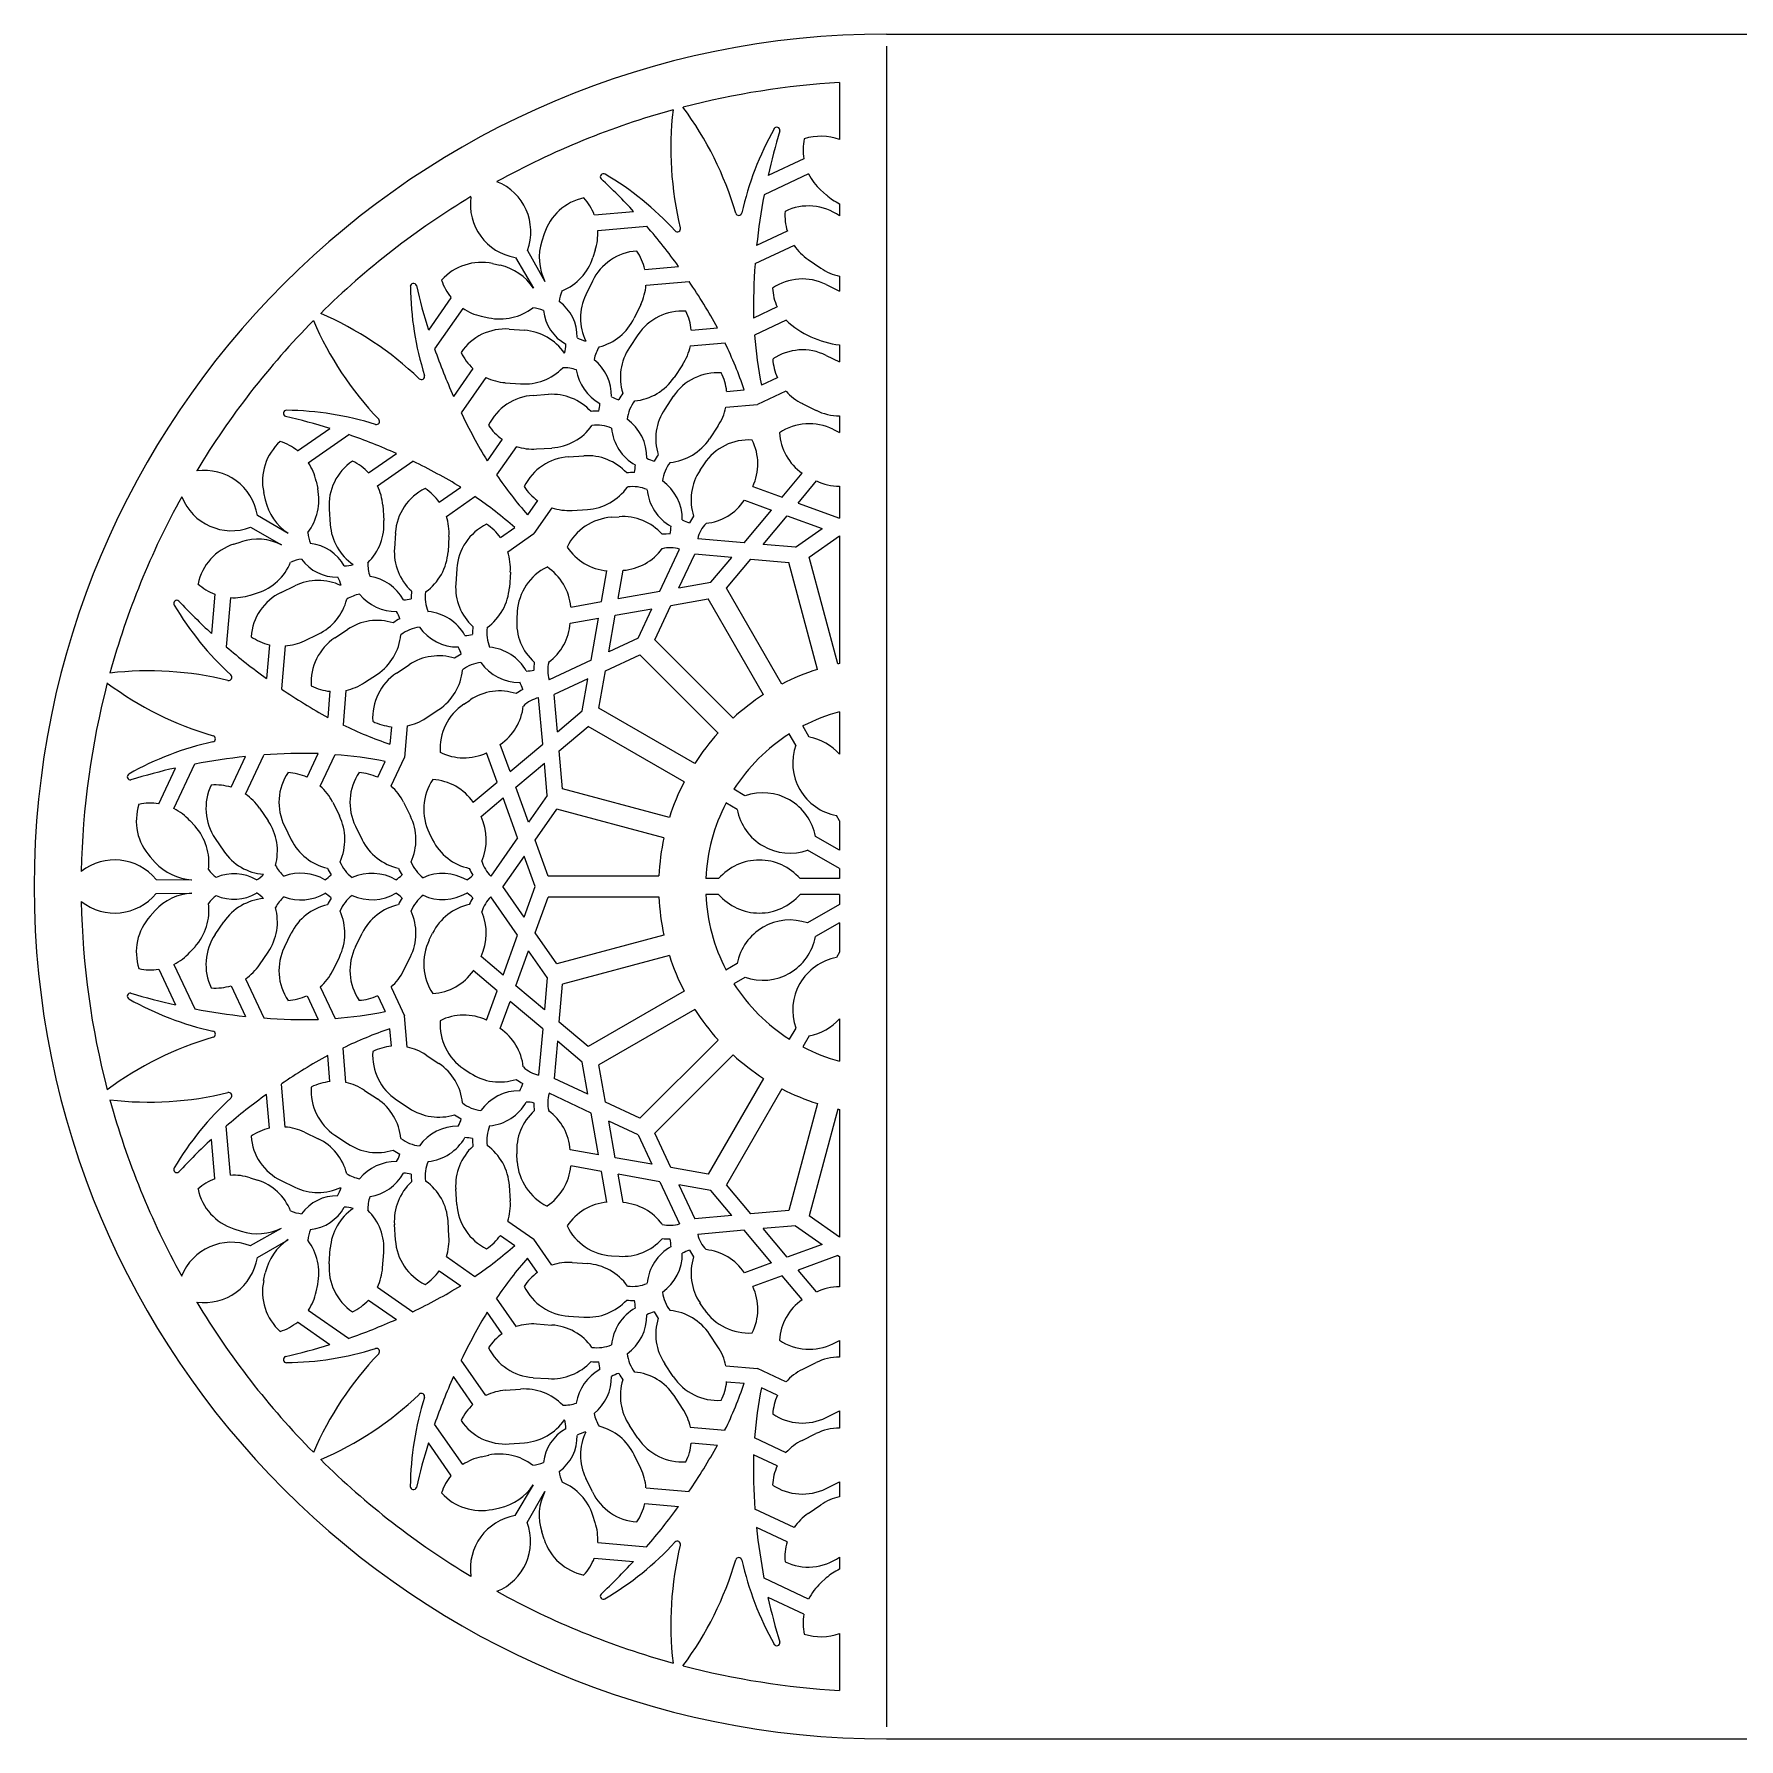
# Model space of a CAD drawing. Extents: x 41 to 331, y 42 to 187.
# Drawn here: x 40.6 to 185.6, y 42.2 to 187.2 of the extents above; entities that cross this region are included whole.
import ezdxf

# ---------------------------------------------------------------- set-up
doc = ezdxf.new("R2010")
doc.units = 0
doc.layers.get('0').update_dxf_attribs({"linetype": 'CONTINUOUS'})

msp = doc.modelspace()

# ---------------------------------------------------------------- linework, layer by layer
for p, q in [((113.1, 187.2), (258.1, 187.2)), ((113.1, 186.16), (113.1, 43.23)), ((109.1, 183.08), (109.1, 178.22)), ((106.06, 176.59), (103.02, 175.17)), ((106.47, 175.31), (102.68, 173.53)), ((107.49, 173.94), (107.98, 173.51)), ((109.1, 172.76), (109.1, 171.74)), ((88.25, 171.82), (91.59, 172.11)), ((83.97, 170.21), (83.77, 169.59)), ((88.53, 170.5), (92.7, 170.85)), ((104.66, 170.43), (102.05, 169.21)), ((81.53, 168.2), (83.06, 165.6)), ((82.55, 168.79), (84.04, 166.16)), ((88.33, 168.81), (88.13, 168.19)), ((105.24, 169.23), (101.91, 167.66)), ((79.58, 167.68), (80.22, 167.54)), ((92.54, 167.19), (95.41, 167.43)), ((106.44, 168.02), (107.52, 167.29)), ((88.08, 166.19), (87.52, 165.02)), ((92.64, 165.85), (96.3, 166.16)), ((107.95, 165.91), (109.1, 165.34)), ((109.1, 166.6), (109.1, 165.34)), ((76.05, 164.78), (74.14, 162.03)), ((77.05, 163.87), (74.66, 160.44)), ((92.2, 164.21), (91.63, 163.03)), ((103.81, 163.99), (101.79, 163.04)), ((78.62, 163.21), (79.26, 163.07)), ((104.55, 162.86), (101.88, 161.6)), ((81.01, 162.11), (82.31, 162.01)), ((91.95, 161.62), (91.23, 160.54)), ((96.5, 162.03), (98.72, 162.22)), ((96.41, 160.68), (99.36, 160.93)), ((107.96, 159.87), (109.1, 159.31)), ((109.1, 160.76), (109.1, 159.31)), ((77.92, 158.75), (76.27, 156.38)), ((95.75, 159.08), (95.03, 158)), ((79.03, 157.99), (76.93, 154.98)), ((80.67, 157.55), (81.97, 157.45)), ((99.5, 156.81), (100.99, 156.94)), ((104.54, 156.83), (102.11, 155.69)), ((103.81, 157.97), (102.46, 157.33)), ((83.03, 156.47), (84.33, 156.56)), ((94.96, 156.39), (94.23, 155.3)), ((99.43, 155.46), (102.11, 155.69)), ((105.93, 155.77), (107.1, 155.19)), ((98.76, 153.85), (98.04, 152.76)), ((109.1, 154.72), (109.1, 153.32)), ((63.01, 151.74), (65.76, 153.66)), ((63.92, 150.74), (67.36, 153.13)), ((80.41, 152.74), (79.13, 150.91)), ((108.54, 153.59), (109.1, 153.32)), ((69.05, 149.88), (71.41, 151.52)), ((69.8, 148.77), (72.82, 150.87)), ((81.62, 152.13), (79.93, 149.71)), ((83.33, 151.91), (84.63, 151.99)), ((86.06, 151.25), (87.36, 151.33)), ((97.59, 150.66), (97.23, 150.12)), ((104.23, 147.8), (105.93, 149.84)), ((60.12, 148.21), (60.26, 147.58)), ((64.59, 149.17), (64.73, 148.54)), ((75.05, 147.39), (76.89, 148.66)), ((101.73, 148.71), (104.23, 147.8)), ((105.57, 147.31), (107.14, 149.19)), ((109.1, 148.74), (109.1, 146.03)), ((65.69, 146.79), (65.78, 145.49)), ((70.25, 147.13), (70.34, 145.83)), ((75.66, 146.18), (78.09, 147.86)), ((83.42, 147.53), (82.56, 146.3)), ((84.62, 146.91), (83.09, 144.71)), ((86.36, 146.69), (87.66, 146.77)), ((100.98, 143.94), (103.31, 146.71)), ((101.01, 147.55), (103.31, 146.71)), ((105.57, 147.31), (109.1, 146.03)), ((59, 145.25), (61.63, 143.76)), ((59.59, 146.27), (62.2, 144.74)), ((80.27, 144.38), (81.49, 145.23)), ((89.71, 146.11), (90.36, 146.15)), ((102.61, 143.8), (104.65, 146.22)), ((104.65, 146.22), (107.62, 145.14)), ((105.36, 143.55), (107.62, 145.14)), ((57.58, 143.82), (58.21, 144.02)), ((71.32, 144.76), (71.24, 143.46)), ((75.88, 144.46), (75.8, 143.16)), ((80.88, 143.17), (83.09, 144.71)), ((100.98, 143.94), (97.04, 144.28)), ((105.36, 143.55), (102.61, 143.8)), ((106.51, 142.72), (109.1, 144.53)), ((109.1, 144.53), (109.1, 133.66)), ((93.83, 139.81), (95.5, 143.4)), ((95.44, 140.09), (96.78, 142.96)), ((99.93, 142.68), (96.78, 142.96)), ((98.16, 140.57), (99.93, 142.68)), ((99.48, 140.06), (101.56, 142.54)), ((101.56, 142.54), (104.79, 142.26)), ((107.22, 133.16), (104.79, 142.26)), ((108.95, 133.63), (106.51, 142.72)), ((76.54, 141.73), (76.46, 140.43)), ((81.11, 141.44), (81.02, 140.14)), ((88.86, 138.93), (89.32, 141.55)), ((90.27, 139.18), (90.69, 141.59)), ((55.97, 139.55), (55.69, 136.21)), ((57.29, 139.26), (56.94, 135.09)), ((58.99, 139.47), (59.61, 139.67)), ((61.6, 139.71), (62.78, 140.28)), ((90.27, 139.18), (93.83, 139.81)), ((95.44, 140.09), (98.16, 140.57)), ((104.19, 131.91), (99.48, 140.06)), ((81.69, 138.09), (81.65, 137.44)), ((86.24, 138.47), (88.86, 138.93)), ((89.47, 134.66), (90.02, 137.77)), ((90.02, 137.77), (93.14, 138.32)), ((91.97, 135.82), (93.14, 138.32)), ((93.38, 135.68), (94.75, 138.61)), ((94.75, 138.61), (97.94, 139.17)), ((102.64, 131.01), (97.94, 139.17)), ((66.17, 135.84), (67.26, 136.57)), ((86.2, 137.1), (88.61, 137.53)), ((87.99, 133.96), (88.61, 137.53)), ((60.61, 135.26), (60.36, 132.39)), ((61.94, 135.16), (61.63, 131.5)), ((63.59, 135.6), (64.76, 136.16)), ((91.97, 135.82), (89.47, 134.66)), ((100.04, 129.02), (93.38, 135.68)), ((71.41, 132.84), (72.49, 133.56)), ((87.99, 133.96), (84.4, 132.29)), ((89.19, 133.04), (92.12, 134.41)), ((98.78, 127.75), (92.12, 134.41)), ((68.71, 132.04), (69.8, 132.77)), ((87.7, 132.35), (84.83, 131.02)), ((87.22, 129.64), (87.7, 132.35)), ((88.62, 129.86), (89.19, 133.04)), ((65.76, 131.3), (65.58, 129.07)), ((67.12, 131.38), (66.87, 128.44)), ((77.14, 130.2), (77.68, 130.56)), ((83.86, 126.81), (83.51, 130.76)), ((85.11, 127.86), (84.83, 131.02)), ((73.95, 129.03), (75.03, 129.76)), ((85.11, 127.86), (87.22, 129.64)), ((96.78, 125.15), (88.62, 129.86)), ((109.1, 129.56), (109.1, 125.95)), ((70.98, 128.29), (70.85, 126.8)), ((72.33, 128.36), (72.1, 125.68)), ((85.25, 126.23), (87.73, 128.31)), ((95.89, 123.6), (87.73, 128.31)), ((105.37, 126.73), (104.83, 127.68)), ((106.53, 127.4), (105.99, 128.35)), ((81.08, 124.49), (80.25, 126.78)), ((81.08, 124.49), (83.86, 126.81)), ((85.53, 123.01), (85.25, 126.23)), ((51.2, 121.74), (52.62, 124.77)), ((52.49, 121.33), (54.27, 125.12)), ((57.36, 123.14), (58.58, 125.75)), ((58.57, 122.56), (60.13, 125.88)), ((63.81, 123.99), (64.75, 126.01)), ((64.94, 123.24), (66.19, 125.92)), ((69.83, 123.99), (70.46, 125.34)), ((70.96, 123.25), (72.1, 125.68)), ((79.99, 123.57), (79.08, 126.07)), ((81.57, 123.14), (84, 125.18)), ((84.24, 122.43), (84, 125.18)), ((77.95, 121.86), (79.99, 123.57)), ((65.99, 121.87), (66.56, 120.7)), ((72.02, 121.86), (72.6, 120.69)), ((78.61, 120.66), (80.48, 122.23)), ((81.72, 118.83), (80.48, 122.23)), ((82.66, 120.17), (81.57, 123.14)), ((84.24, 122.43), (82.66, 120.17)), ((94.63, 120.57), (85.53, 123.01)), ((100.39, 121.26), (99.44, 121.81)), ((101.06, 122.42), (100.11, 122.97)), ((59.77, 121.36), (60.51, 120.28)), ((83.22, 118.63), (85.07, 121.28)), ((94.17, 118.84), (85.07, 121.28)), ((109.1, 120.29), (108.84, 120.73)), ((53.85, 120.3), (54.29, 119.82)), ((61.89, 119.85), (62.46, 118.68)), ((67.92, 119.84), (68.5, 118.67)), ((74.2, 119.25), (74.49, 118.67)), ((109.1, 117.78), (107.06, 118.96)), ((109.1, 120.29), (109.1, 117.78)), ((56, 118.78), (56.73, 117.71)), ((81.72, 118.83), (79.44, 115.58)), ((84.32, 115.59), (83.22, 118.63)), ((109.1, 116.23), (106.39, 117.79)), ((50.46, 117.23), (50.9, 116.75)), ((82.28, 117.29), (80.46, 114.7)), ((83.22, 114.7), (82.28, 117.29)), ((109.1, 116.23), (109.1, 115.37)), ((50.98, 115.29), (54, 115.26)), ((82.28, 112.1), (80.46, 114.7)), ((82.28, 112.1), (83.22, 114.7)), ((93.74, 115.59), (84.32, 115.59)), ((98.81, 115.37), (97.72, 115.37)), ((109.1, 115.37), (105.74, 115.37)), ((50.98, 114.11), (54, 114.14)), ((81.72, 110.57), (79.44, 113.81)), ((83.22, 110.76), (84.32, 113.8)), ((93.74, 113.8), (84.32, 113.8)), ((98.81, 114.03), (97.72, 114.03)), ((109.1, 114.03), (105.74, 114.03)), ((109.1, 113.16), (106.39, 111.6)), ((109.1, 114.03), (109.1, 113.16)), ((50.46, 112.17), (50.9, 112.65)), ((56, 110.62), (56.73, 111.69)), ((61.89, 109.55), (62.46, 110.72)), ((67.92, 109.56), (68.5, 110.73)), ((74.2, 110.15), (74.49, 110.73)), ((80.48, 107.17), (81.72, 110.57)), ((85.07, 108.11), (83.22, 110.76)), ((94.17, 110.55), (85.07, 108.11)), ((109.1, 111.61), (107.06, 110.44)), ((109.1, 111.61), (109.1, 109.11)), ((53.85, 109.1), (54.29, 109.58)), ((59.77, 108.04), (60.51, 109.12)), ((81.57, 106.25), (82.66, 109.23)), ((84.24, 106.97), (82.66, 109.23)), ((94.63, 108.83), (85.53, 106.39)), ((109.1, 109.11), (108.84, 108.66)), ((51.2, 107.66), (52.62, 104.63)), ((52.49, 108.07), (54.27, 104.28)), ((65.99, 107.53), (66.56, 108.7)), ((72.02, 107.54), (72.6, 108.71)), ((79.99, 105.83), (77.95, 107.54)), ((80.48, 107.17), (78.61, 108.74)), ((100.39, 108.14), (99.44, 107.59)), ((57.36, 106.26), (58.58, 103.65)), ((58.57, 106.84), (60.13, 103.52)), ((64.94, 106.16), (66.19, 103.48)), ((70.96, 106.15), (72.1, 103.71)), ((84, 104.22), (81.57, 106.25)), ((84.24, 106.97), (84, 104.22)), ((85.25, 103.17), (85.53, 106.39)), ((101.06, 106.97), (100.11, 106.43)), ((63.81, 105.41), (64.75, 103.39)), ((69.83, 105.41), (70.46, 104.06)), ((79.08, 103.33), (79.99, 105.83)), ((80.25, 102.61), (81.08, 104.91)), ((83.86, 102.59), (81.08, 104.91)), ((95.89, 105.79), (87.73, 101.09)), ((72.33, 101.04), (72.1, 103.71)), ((87.73, 101.09), (85.25, 103.17)), ((96.78, 104.25), (88.62, 99.54)), ((109.1, 103.44), (109.1, 99.83)), ((70.98, 101.11), (70.85, 102.6)), ((83.86, 102.59), (83.51, 98.64)), ((85.11, 101.54), (84.83, 98.38)), ((87.22, 99.76), (85.11, 101.54)), ((98.78, 101.64), (92.12, 94.99)), ((105.37, 102.66), (104.83, 101.72)), ((106.53, 101.99), (105.99, 101.05)), ((65.76, 98.1), (65.58, 100.32)), ((67.12, 98.02), (66.87, 100.96)), ((73.95, 100.36), (75.03, 99.64)), ((100.04, 100.38), (93.38, 93.72)), ((77.14, 99.19), (77.68, 98.83)), ((87.7, 97.04), (87.22, 99.76)), ((89.19, 96.35), (88.62, 99.54)), ((61.94, 94.24), (61.63, 97.9)), ((68.71, 97.35), (69.8, 96.63)), ((87.7, 97.04), (84.83, 98.38)), ((102.64, 98.38), (97.94, 90.23)), ((104.19, 97.49), (99.48, 89.33)), ((60.61, 94.14), (60.36, 97.01)), ((71.41, 96.56), (72.49, 95.84)), ((87.99, 95.43), (84.4, 97.11)), ((92.12, 94.99), (89.19, 96.35)), ((107.22, 96.23), (104.79, 87.14)), ((108.95, 95.77), (106.51, 86.68)), ((109.1, 95.74), (109.1, 84.87)), ((57.29, 90.14), (56.94, 94.31)), ((88.61, 91.87), (87.99, 95.43)), ((90.02, 91.62), (89.47, 94.74)), ((91.97, 93.57), (89.47, 94.74)), ((55.97, 89.85), (55.69, 93.19)), ((63.59, 93.8), (64.76, 93.24)), ((66.17, 93.55), (67.26, 92.83)), ((91.97, 93.57), (93.14, 91.07)), ((94.75, 90.79), (93.38, 93.72)), ((81.69, 91.31), (81.65, 91.96)), ((88.61, 91.87), (86.2, 92.29)), ((93.14, 91.07), (90.02, 91.62)), ((58.98, 89.93), (59.6, 89.73)), ((88.86, 90.46), (86.24, 90.93)), ((89.32, 87.85), (88.86, 90.46)), ((90.69, 87.81), (90.27, 90.22)), ((93.83, 89.59), (90.27, 90.22)), ((97.94, 90.23), (94.75, 90.79)), ((61.6, 89.69), (62.78, 89.12)), ((76.54, 87.66), (76.46, 88.97)), ((81.11, 87.96), (81.02, 89.26)), ((93.83, 89.59), (95.5, 86)), ((98.16, 88.83), (95.44, 89.31)), ((95.44, 89.31), (96.78, 86.44)), ((99.93, 86.71), (98.16, 88.83)), ((101.56, 86.86), (99.48, 89.33)), ((104.79, 87.14), (101.56, 86.86)), ((57.58, 85.58), (58.2, 85.38)), ((59, 84.15), (61.63, 85.64)), ((71.32, 84.64), (71.24, 85.94)), ((75.88, 84.93), (75.8, 86.23)), ((80.88, 86.23), (83.09, 84.69)), ((99.93, 86.71), (96.78, 86.44)), ((105.36, 85.84), (102.61, 85.6)), ((104.65, 83.18), (102.61, 85.6)), ((105.36, 85.84), (107.62, 84.26)), ((109.1, 84.87), (106.51, 86.68)), ((59.59, 83.13), (62.2, 84.66)), ((80.27, 85.02), (81.49, 84.17)), ((84.62, 82.48), (83.09, 84.69)), ((100.98, 85.46), (97.04, 85.11)), ((103.31, 82.69), (100.98, 85.46)), ((107.62, 84.26), (104.65, 83.18)), ((65.69, 82.61), (65.78, 83.91)), ((70.24, 82.27), (70.34, 83.57)), ((75.66, 83.22), (78.09, 81.53)), ((83.42, 81.87), (82.56, 83.1)), ((86.36, 82.71), (87.66, 82.63)), ((89.71, 83.29), (90.36, 83.25)), ((103.31, 82.69), (101.01, 81.85)), ((108.96, 83.32), (105.57, 82.08)), ((108.96, 83.32), (109.1, 83.23)), ((109.1, 83.23), (109.1, 80.66)), ((60.12, 81.19), (60.25, 81.82)), ((75.05, 82.01), (76.89, 80.73)), ((104.23, 81.59), (101.73, 80.68)), ((105.93, 79.56), (104.23, 81.59)), ((107.14, 80.21), (105.57, 82.08)), ((64.59, 80.23), (64.72, 80.86)), ((69.8, 80.63), (72.82, 78.53)), ((63.92, 78.66), (67.35, 76.27)), ((69.04, 79.52), (71.41, 77.88)), ((80.41, 76.66), (79.13, 78.49)), ((81.62, 77.26), (79.93, 79.69)), ((97.59, 78.74), (97.23, 79.28)), ((63.01, 77.66), (65.76, 75.74)), ((83.33, 77.49), (84.63, 77.4)), ((86.06, 78.15), (87.36, 78.06)), ((98.76, 75.55), (98.04, 76.63)), ((108.54, 75.8), (109.1, 76.08)), ((109.1, 76.08), (109.1, 74.67)), ((79.02, 71.41), (76.92, 74.42)), ((94.96, 73.01), (94.23, 74.1)), ((105.93, 73.63), (107.1, 74.2)), ((77.92, 70.65), (76.27, 73.02)), ((83.03, 72.92), (84.33, 72.84)), ((99.43, 73.93), (102.11, 73.71)), ((99.5, 72.58), (100.99, 72.46)), ((104.54, 72.56), (102.11, 73.71)), ((80.67, 71.85), (81.97, 71.95)), ((95.75, 70.31), (95.03, 71.4)), ((103.81, 71.43), (102.46, 72.06)), ((107.96, 69.53), (109.1, 70.09)), ((109.1, 70.09), (109.1, 68.64)), ((77.05, 65.53), (74.66, 68.96)), ((91.95, 67.78), (91.23, 68.86)), ((96.41, 68.72), (99.36, 68.47)), ((105.92, 67.59), (107.09, 68.17)), ((76.05, 64.62), (74.13, 67.37)), ((81.01, 67.29), (82.31, 67.39)), ((96.5, 67.37), (98.72, 67.18)), ((104.55, 66.54), (101.88, 67.8)), ((78.62, 66.19), (79.26, 66.33)), ((92.2, 65.19), (91.63, 66.37)), ((103.81, 65.41), (101.79, 66.36)), ((81.52, 61.2), (83.06, 63.8)), ((88.08, 63.21), (87.51, 64.38)), ((107.95, 63.49), (109.1, 64.06)), ((109.1, 64.06), (109.1, 62.79)), ((82.54, 60.61), (84.03, 63.24)), ((92.64, 63.55), (96.3, 63.24)), ((79.58, 61.72), (80.22, 61.86)), ((88.32, 60.59), (88.12, 61.21)), ((92.53, 62.21), (95.41, 61.97)), ((105.23, 60.17), (101.91, 61.73)), ((106.44, 61.38), (107.51, 62.11)), ((83.97, 59.19), (83.77, 59.81)), ((104.65, 58.96), (102.04, 60.19)), ((88.53, 58.9), (92.7, 58.54)), ((88.24, 57.58), (91.58, 57.29)), ((109.1, 57.66), (109.1, 56.63)), ((106.46, 54.09), (102.68, 55.87)), ((107.49, 55.45), (107.97, 55.89)), ((106.05, 52.8), (103.02, 54.23)), ((109.1, 51.17), (109.1, 46.32)), ((113.1, 42.2), (258.1, 42.2))]:
    msp.add_line(p, q)
for centre, radius, start, end in [((113.1, 114.7), 72.5, 90, 270), ((113.1, 114.7), 68.5, 93.3476, 104.6346), ((113.1, 114.7), 68.5, 105.363, 118.9307), ((123.27, 177.46), 28.52, 173.3676, 193.6807), ((72.9, 163.96), 28.52, 16.3193, 36.6343), ((126.34, 166.3), 26.17, 150.6264, 167.4438), ((152.93, 163.95), 51.15, 162.9381, 167.3327), ((103.76, 179.01), 0.268, 349.9796, 150.6264), ((107.51, 173.97), 4.54, 69.6323, 108.0612), ((110.54, 177.31), 4.54, 167.6401, 189.1011), ((78.27, 170.4), 4.57, 339.4111, 68.2803), ((89.02, 175.06), 0.268, 59.3736, 220.0204), ((53.98, 137.44), 51.15, 42.6673, 47.0619), ((75.83, 152.77), 26.17, 42.5562, 59.3736), ((110.54, 177.31), 4.54, 206.2219, 227.8507), ((113.1, 114.7), 68.5, 121.0664, 134.6346), ((82.27, 172.71), 4.57, 171.7186, 260.5889), ((88.3, 168.82), 4.54, 101.9388, 162.1493), ((84, 170.2), 4.54, 20.8989, 42.3599), ((152.93, 163.95), 51.15, 169.2104, 174.1002), ((106.46, 168.04), 4.54, 54.4924, 115.9477), ((111.03, 176.88), 4.54, 227.8507, 244.8431), ((100.53, 172.05), 0.268, 196.3193, 347.4438), ((109, 171.77), 4.54, 175.5266, 197.15), ((84, 170.2), 4.54, 342.1493, 3.7781), ((53.98, 137.44), 51.15, 35.8998, 40.7896), ((95.31, 170.65), 0.268, 222.5562, 13.6807), ((88.1, 168.2), 4.54, 162.1493, 206.6416), ((92.17, 164.22), 4.54, 94.0523, 154.2628), ((88.11, 166.18), 4.54, 12.85, 34.4734), ((109, 171.77), 4.54, 214.1244, 235.7372), ((78.63, 163.24), 4.54, 77.8507, 138.0612), ((79.27, 163.1), 4.54, 33.3584, 77.8507), ((83.8, 169.58), 4.54, 292.1413, 342.1493), ((152.93, 163.95), 51.15, 175.8377, 181.0228), ((110.08, 171.04), 4.54, 235.7372, 257.5431), ((72.86, 165.73), 0.268, 19.9796, 180.6264), ((98.77, 166.01), 26.17, 180.6264, 197.4438), ((122.96, 177.27), 51.15, 192.9381, 197.3327), ((79.58, 167.65), 4.54, 197.6401, 219.1011), ((88.51, 164.06), 3.28, 156.3344, 173.1859), ((88.11, 166.18), 4.54, 334.2628, 355.8756), ((53.98, 137.44), 51.15, 28.9772, 34.1623), ((105.94, 161.83), 4.54, 63.7205, 123.9311), ((107.93, 165.88), 4.54, 183.5099, 204.6309), ((79.58, 167.65), 4.54, 236.2219, 257.8507), ((80.22, 167.51), 4.54, 257.8507, 307.8587), ((82.64, 160.67), 3.28, 66.8141, 83.6656), ((83.1, 161.46), 3.69, 358.8, 54.1177), ((91.61, 163.04), 4.54, 154.2628, 205.4155), ((113.1, 114.7), 68.5, 135.363, 148.9307), ((90.53, 174.14), 28.52, 203.3676, 223.6807), ((53.66, 137.26), 28.52, 46.3193, 66.6343), ((87.6, 164.06), 3.69, 185.8823, 241.2), ((87.54, 165), 4.54, 284.2548, 334.2628), ((95.73, 159.1), 4.54, 86.0689, 146.2795), ((91.97, 161.6), 4.54, 5.3691, 26.4901), ((110.06, 168.84), 8.13, 227.3589, 263.2127), ((80.67, 157.58), 4.54, 85.7372, 145.9477), ((81.97, 157.48), 4.54, 34.5845, 85.7372), ((88.35, 164.26), 3.28, 241.4914, 255.0404), ((134.99, 163.91), 33.19, 183.9887, 191.4285), ((122.96, 177.27), 51.15, 199.2104, 204.1002), ((81.01, 162.08), 4.54, 205.5266, 227.15), ((82.55, 160.91), 3.28, 344.9596, 358.5086), ((85.68, 156.39), 4.03, 359.582, 50.6409), ((91.45, 158.89), 3.28, 148.4479, 169.0912), ((95, 158.01), 4.54, 146.2795, 197.3082), ((91.97, 161.6), 4.54, 326.2795, 348.225), ((69.53, 146.37), 33.19, 18.5715, 26.0113), ((105.95, 155.8), 4.54, 63.7205, 123.9311), ((107.95, 159.84), 4.54, 183.5099, 204.3793), ((73.54, 158.08), 0.268, 226.3193, 17.4438), ((82.31, 161.98), 4.54, 265.7372, 315.7452), ((85.65, 155.54), 3.28, 70.9088, 91.5521), ((90.69, 159.29), 4.03, 189.3591, 240.418), ((98.74, 153.86), 4.54, 86.0689, 146.2795), ((94.98, 156.37), 4.54, 5.6207, 26.4901), ((81.01, 162.08), 4.54, 244.1244, 265.7372), ((94.29, 154.02), 4.48, 143.8309, 152.2172), ((91.25, 160.52), 4.54, 275.39, 326.2795), ((107.95, 159.84), 4.54, 221.5126, 243.7205), ((62.07, 154.94), 0.268, 89.3736, 250.0204), ((61.79, 129.03), 26.17, 72.5562, 89.3736), ((83.33, 151.94), 4.54, 93.7205, 153.9311), ((84.63, 152.02), 4.54, 42.6918, 93.7205), ((85.43, 155.87), 3.28, 346.8465, 358.5086), ((91.27, 159.24), 3.28, 241.4914, 253.1535), ((94.28, 154.01), 3.28, 142.5964, 172.5301), ((98.01, 152.78), 4.54, 146.2795, 197.3082), ((94.98, 156.37), 4.54, 326.2795, 348.4874), ((109.11, 159.27), 4.54, 243.7205, 269.7597), ((50.53, 104.83), 51.15, 72.6673, 77.0619), ((69.71, 154.26), 0.268, 252.5562, 43.6807), ((122.96, 177.27), 51.15, 205.8377, 211.0228), ((83.03, 156.44), 4.54, 213.5099, 234.6309), ((84.34, 156.53), 4.54, 273.7205, 324.61), ((88.45, 150.65), 4.48, 87.7828, 96.1691), ((88.46, 150.65), 3.28, 67.4699, 97.4036), ((88.69, 151.16), 4.03, 359.582, 54.4395), ((106.53, 149.52), 4.54, 63.7205, 123.9311), ((64.56, 149.17), 4.54, 131.9388, 192.1493), ((60.15, 148.22), 4.54, 50.8989, 72.3599), ((50.53, 104.83), 51.15, 65.8998, 70.7896), ((93.72, 154.06), 4.03, 185.5605, 240.418), ((94.26, 155.29), 4.54, 275.39, 326.2795), ((101.37, 148.14), 4.54, 86.0689, 146.2795), ((97.61, 150.64), 4.54, 334.859, 26.4901), ((108.53, 153.57), 4.54, 183.5099, 235.141), ((70.22, 147.12), 4.54, 124.0523, 184.2628), ((65.72, 146.79), 4.54, 42.85, 64.4734), ((50.53, 104.83), 51.15, 58.9772, 64.1623), ((83.03, 156.44), 4.54, 251.775, 273.7205), ((86.36, 146.72), 4.54, 93.7205, 153.9311), ((87.66, 146.8), 4.54, 42.6918, 93.7205), ((94.28, 154.01), 3.28, 241.4914, 253.1535), ((97.3, 148.78), 4.48, 143.8309, 152.2172), ((55.08, 145.52), 4.57, 9.4111, 98.2803), ((60.15, 148.22), 4.54, 12.1493, 33.7781), ((107.45, 168.27), 33.19, 213.9887, 221.4285), ((91.48, 145.42), 4.48, 87.7828, 96.1691), ((88.46, 150.65), 3.28, 346.8465, 358.5086), ((97.29, 148.77), 3.28, 142.5964, 172.5301), ((101.01, 147.59), 4.54, 146.2795, 197.9537), ((60.28, 147.58), 4.54, 322.1413, 12.1493), ((65.72, 146.79), 4.54, 4.2628, 25.8756), ((75.85, 144.47), 4.54, 116.0689, 176.2795), ((71.35, 144.76), 4.54, 35.3691, 56.4901), ((86.06, 151.22), 4.54, 213.5099, 234.3793), ((87.36, 151.3), 4.54, 273.7205, 324.61), ((91.49, 145.43), 3.28, 67.4699, 97.4036), ((96.75, 148.84), 4.03, 185.5605, 240.418), ((91.7, 145.92), 4.03, 359.582, 54.4395), ((109.11, 153.28), 4.54, 244.2057, 269.7597), ((113.1, 114.7), 68.5, 151.0664, 164.6346), ((57.4, 149.53), 4.57, 201.7186, 290.5889), ((64.7, 148.53), 4.54, 192.1493, 236.6416), ((59.53, 120.34), 33.19, 48.5715, 56.0113), ((86.06, 151.22), 4.54, 251.5126, 273.7205), ((97.25, 150.1), 4.54, 276.2715, 325.7943), ((70.31, 145.82), 4.54, 184.2628, 235.4155), ((65.81, 145.49), 4.54, 314.2548, 4.2628), ((71.35, 144.76), 4.54, 356.2795, 18.225), ((81.08, 141.44), 4.54, 116.0689, 176.2795), ((76.57, 141.73), 4.54, 35.6207, 56.4901), ((90, 141.57), 4.54, 93.7205, 153.9311), ((90.65, 141.62), 4.54, 42.0463, 93.7205), ((91.49, 145.43), 3.28, 346.8465, 358.5086), ((97.29, 148.77), 3.28, 241.4914, 253.1535), ((100.3, 143.55), 4.48, 143.8309, 152.2172), ((99.75, 143.64), 2.79, 135.8844, 166.6876), ((58.98, 139.5), 4.54, 107.8507, 168.0612), ((59.6, 139.7), 4.54, 63.3584, 107.8507), ((67.13, 145.16), 3.28, 186.3344, 203.1859), ((63.74, 140.19), 3.69, 28.8, 84.1177), ((89.71, 146.08), 4.54, 213.5099, 265.141), ((94.51, 140.2), 4.48, 87.7828, 96.1691), ((58.21, 143.99), 4.54, 287.8507, 337.8587), ((63.74, 139.28), 3.28, 96.8141, 113.6656), ((66.34, 144.7), 3.69, 215.8823, 271.2), ((72.26, 142.15), 3.28, 178.4479, 199.0912), ((75.77, 143.17), 4.54, 176.2795, 227.3082), ((71.27, 143.46), 4.54, 305.39, 356.2795), ((76.57, 141.73), 4.54, 356.2795, 18.4874), ((90.36, 146.12), 4.54, 274.2057, 323.7285), ((94.7, 140.72), 2.79, 73.3124, 104.1156), ((64.75, 136.19), 4.54, 64.5845, 115.7372), ((63.54, 139.45), 3.28, 14.9596, 28.5086), ((66.89, 145.25), 3.28, 271.4914, 285.0404), ((68.51, 137.1), 4.03, 29.582, 80.6409), ((86.22, 137.79), 4.54, 116.0689, 176.2795), ((81.72, 138.09), 4.54, 4.859, 56.4901), ((57.59, 143.8), 4.54, 227.6401, 249.1011), ((57.59, 143.8), 4.54, 266.2219, 287.8507), ((63.58, 135.62), 4.54, 115.7372, 175.9477), ((68.91, 136.34), 3.28, 100.9088, 121.5521), ((71.4, 142.11), 4.03, 219.3591, 270.418), ((77.15, 139.34), 4.48, 173.8309, 182.2172), ((77.14, 139.33), 3.28, 172.5964, 202.5301), ((80.99, 140.14), 4.54, 176.2795, 227.3082), ((76.49, 140.43), 4.54, 305.39, 356.2795), ((52.74, 138.77), 0.268, 49.9796, 210.6264), ((75.03, 151.97), 26.17, 210.6264, 227.4438), ((90.36, 173.82), 51.15, 222.9381, 227.3327), ((62.79, 140.25), 4.54, 295.7372, 345.7452), ((68.55, 136.52), 3.28, 16.8465, 28.5086), ((71.92, 142.36), 3.28, 271.4914, 283.1535), ((73.73, 134.07), 4.03, 29.582, 84.4395), ((69.78, 132.79), 4.54, 72.6918, 123.7205), ((73.78, 133.51), 4.48, 117.7828, 126.1691), ((73.79, 133.51), 3.28, 97.4699, 127.4036), ((76.64, 139.1), 4.03, 215.5605, 270.418), ((82.37, 136.32), 4.48, 173.8309, 182.2172), ((82.37, 136.3), 3.28, 172.5964, 202.5301), ((86.18, 137.14), 4.54, 176.2795, 227.9537), ((81.67, 137.44), 4.54, 306.2715, 355.7943), ((90.36, 173.82), 51.15, 229.2104, 234.1002), ((61.62, 139.69), 4.54, 235.5266, 257.15), ((61.62, 139.69), 4.54, 274.1244, 295.7372), ((68.7, 132.07), 4.54, 123.7205, 183.9311), ((67.27, 136.54), 4.54, 303.7205, 354.61), ((73.79, 133.51), 3.28, 16.8465, 28.5086), ((77.14, 139.33), 3.28, 271.4914, 283.1535), ((78.95, 131.04), 4.03, 29.582, 84.4395), ((75.01, 129.78), 4.54, 72.6918, 123.7205), ((79.01, 130.5), 4.48, 117.7828, 126.1691), ((79.02, 130.51), 3.28, 97.4699, 127.4036), ((81.87, 136.09), 4.03, 215.5605, 270.418), ((87.59, 133.29), 4.48, 173.8309, 182.2172), ((87.07, 133.09), 2.79, 165.8844, 196.6876), ((113.1, 114.7), 19.38, 101.9137, 102.3559), ((113.1, 114.7), 68.5, 165.363, 178.9307), ((63.83, 154.89), 28.52, 233.3676, 253.6807), ((50.34, 104.52), 28.52, 76.3193, 96.6343), ((57.15, 132.49), 0.268, 256.3193, 47.4438), ((66.19, 135.82), 4.54, 281.775, 303.7205), ((73.93, 129.06), 4.54, 123.7205, 183.9311), ((72.51, 133.53), 4.54, 303.7205, 354.61), ((79.02, 130.51), 3.28, 16.8465, 28.5086), ((82.37, 136.3), 3.28, 271.4914, 283.1535), ((113.1, 114.7), 19.38, 107.6441, 117.3559), ((90.36, 173.82), 51.15, 235.8377, 241.0228), ((66.19, 135.82), 4.54, 243.5099, 264.6309), ((80.2, 126.79), 4.54, 72.0463, 123.7205), ((84.24, 127.49), 4.48, 117.7828, 126.1691), ((84.15, 128.04), 2.79, 103.3124, 134.1156), ((113.1, 114.7), 19.38, 122.6441, 132.3559), ((79.66, 126.42), 4.54, 123.7205, 183.9311), ((77.69, 130.54), 4.54, 304.2057, 353.7285), ((113.1, 114.7), 15.39, 105.0618, 117.5038), ((81.42, 158.27), 33.19, 243.9887, 251.4285), ((71.42, 132.81), 4.54, 243.5099, 264.3793), ((71.42, 132.81), 4.54, 281.5126, 303.7205), ((113.1, 114.7), 19.38, 137.6441, 147.3559), ((113.1, 114.7), 15.39, 122.4962, 147.5038), ((61.49, 101.46), 26.17, 102.5562, 119.3736), ((55.75, 127.27), 0.268, 282.5562, 73.6807), ((109.69, 125.22), 4.57, 160.7277, 259.2723), ((105.68, 122.91), 4.57, 41.678, 79.2162), ((63.84, 74.87), 51.15, 102.6673, 107.0619), ((63.84, 74.87), 51.15, 95.8998, 100.7896), ((63.84, 74.87), 51.15, 88.9772, 94.1623), ((63.88, 92.8), 33.19, 78.5715, 86.0113), ((77.15, 130.18), 4.54, 243.5099, 295.141), ((48.79, 124.03), 0.268, 119.3736, 280.0204), ((59.75, 121.34), 4.54, 154.0523, 214.2628), ((56.02, 118.8), 4.54, 72.85, 94.4734), ((65.96, 121.86), 4.54, 146.0689, 206.2795), ((61.91, 119.86), 4.54, 65.3691, 86.4901), ((72, 121.85), 4.54, 146.0689, 206.2795), ((67.95, 119.85), 4.54, 65.6207, 86.4901), ((78.27, 121.26), 4.54, 146.0689, 206.2795), ((74.23, 119.26), 4.54, 34.859, 86.4901), ((113.1, 114.7), 19.38, 152.6441, 162.3559), ((56.02, 118.8), 4.54, 34.2628, 55.8756), ((61.91, 119.86), 4.54, 26.2795, 48.225), ((67.95, 119.85), 4.54, 26.2795, 48.4874), ((113.1, 114.7), 15.39, 152.4962, 177.5038), ((102.57, 118.1), 4.57, 10.7838, 109.2162), ((53.83, 120.28), 4.54, 161.9388, 222.1493), ((50.48, 117.25), 4.54, 80.8989, 102.3599), ((50.48, 117.25), 4.54, 42.1493, 63.7781), ((62.49, 118.69), 4.54, 335.39, 26.2795), ((68.53, 118.68), 4.54, 335.39, 26.2795), ((74.52, 118.68), 4.54, 336.2715, 25.7943), ((104.88, 122.11), 4.57, 190.7277, 289.2723), ((50.92, 116.77), 4.54, 352.1413, 42.1493), ((56.75, 117.72), 4.54, 344.2548, 34.2628), ((60.48, 120.26), 4.54, 214.2628, 265.4155), ((66.54, 120.69), 4.54, 206.2795, 257.3082), ((72.57, 120.68), 4.54, 206.2795, 257.3082), ((78.56, 120.68), 4.54, 206.2795, 257.9537), ((113.1, 114.7), 19.38, 167.6441, 177.3559), ((47.44, 112.39), 4.57, 39.4111, 128.2803), ((54.26, 119.8), 4.54, 222.1493, 266.6416), ((58.06, 118.09), 3.28, 216.3344, 233.1859), ((64.01, 118.05), 3.28, 208.4479, 229.0912), ((69.64, 118.07), 4.48, 203.8309, 212.2172), ((69.64, 118.06), 3.28, 202.5964, 232.5301), ((75.68, 118.06), 4.48, 203.8309, 212.2172), ((75.68, 118.05), 3.28, 202.5964, 232.5301), ((81.71, 118.05), 4.48, 203.8309, 212.2172), ((81.36, 117.62), 2.79, 195.8844, 226.6876), ((102.28, 112.38), 4.57, 40.7838, 139.2162), ((57.6, 112.1), 3.69, 58.8, 114.1177), ((57.8, 118.05), 3.28, 301.4914, 315.0404), ((63.28, 111.8), 4.03, 59.582, 110.6409), ((63.61, 118.07), 3.28, 301.4914, 313.1535), ((69.32, 111.79), 4.03, 59.582, 114.4395), ((69.64, 118.06), 3.28, 301.4914, 313.1535), ((75.35, 111.78), 4.03, 59.582, 114.4395), ((75.68, 118.05), 3.28, 301.4914, 313.1535), ((47.44, 117.01), 4.57, 231.7186, 320.5889), ((113.1, 114.7), 68.5, 181.0664, 194.6346), ((54.26, 109.6), 4.54, 93.3584, 137.8507), ((50.92, 112.63), 4.54, 317.8507, 7.8587), ((58.06, 111.31), 3.28, 126.8141, 143.6656), ((57.6, 117.3), 3.69, 245.8823, 301.2), ((60.48, 109.14), 4.54, 94.5845, 145.7372), ((57.8, 111.35), 3.28, 44.9596, 58.5086), ((64.01, 111.35), 3.28, 130.9088, 151.5521), ((63.28, 117.59), 4.03, 249.3591, 300.418), ((66.54, 108.71), 4.54, 102.6918, 153.7205), ((63.61, 111.33), 3.28, 46.8465, 58.5086), ((69.64, 111.33), 4.48, 147.7828, 156.1691), ((69.64, 111.34), 3.28, 127.4699, 157.4036), ((69.32, 117.6), 4.03, 245.5605, 300.418), ((72.57, 108.72), 4.54, 102.6918, 153.7205), ((69.64, 111.34), 3.28, 46.8465, 58.5086), ((75.68, 111.34), 4.48, 147.7828, 156.1691), ((75.68, 111.35), 3.28, 127.4699, 157.4036), ((75.35, 117.62), 4.03, 245.5605, 300.418), ((78.56, 108.72), 4.54, 102.0463, 153.7205), ((75.68, 111.35), 3.28, 46.8465, 58.5086), ((81.71, 111.35), 4.48, 147.7828, 156.1691), ((81.36, 111.78), 2.79, 133.3124, 164.1156), ((113.1, 114.7), 19.38, 182.6441, 192.3559), ((113.1, 114.7), 15.39, 182.4962, 207.5038), ((102.28, 117.01), 4.57, 220.7277, 319.2723), ((53.83, 109.12), 4.54, 137.8507, 198.0612), ((56.75, 111.68), 4.54, 325.7372, 15.7452), ((62.49, 110.71), 4.54, 333.7205, 24.61), ((68.53, 110.72), 4.54, 333.7205, 24.61), ((74.52, 110.72), 4.54, 334.2057, 23.7285), ((104.88, 107.28), 4.57, 70.7838, 169.2162), ((59.75, 108.06), 4.54, 145.7372, 205.9477), ((102.57, 111.29), 4.57, 250.7277, 349.2723), ((50.48, 112.15), 4.54, 296.2219, 317.8507), ((65.96, 107.54), 4.54, 153.7205, 213.9311), ((72, 107.55), 4.54, 153.7205, 213.9311), ((78.27, 108.13), 4.54, 153.7205, 213.9311), ((113.1, 114.7), 19.38, 197.6441, 207.3559), ((50.48, 112.15), 4.54, 257.6401, 279.1011), ((56.02, 110.6), 4.54, 304.1244, 325.7372), ((61.91, 109.54), 4.54, 311.775, 333.7205), ((67.95, 109.55), 4.54, 311.5126, 333.7205), ((74.23, 110.13), 4.54, 273.5099, 325.141), ((109.69, 104.17), 4.57, 100.7838, 199.2162), ((56.02, 110.6), 4.54, 265.5266, 287.15), ((113.1, 114.7), 15.39, 212.4962, 237.5038), ((48.79, 105.37), 0.268, 79.9796, 240.6264), ((61.49, 127.94), 26.17, 240.6264, 257.4438), ((63.84, 154.53), 51.15, 252.9381, 257.3327), ((61.91, 109.54), 4.54, 273.5099, 294.6309), ((67.95, 109.55), 4.54, 273.5099, 294.3793), ((63.84, 154.53), 51.15, 259.2104, 264.1002), ((63.84, 154.53), 51.15, 265.8377, 271.0228), ((63.88, 136.59), 33.19, 273.9887, 281.4285), ((79.66, 102.97), 4.54, 176.0689, 236.2795), ((77.15, 99.22), 4.54, 64.859, 116.4901), ((113.1, 114.7), 19.38, 212.6441, 222.3559), ((105.68, 106.49), 4.57, 280.7277, 318.2667), ((63.83, 74.51), 28.52, 106.3193, 126.6343), ((55.75, 102.13), 0.268, 286.3193, 77.4438), ((81.42, 71.13), 33.19, 108.5715, 116.0113), ((77.69, 98.86), 4.54, 6.2715, 55.7943), ((90.35, 55.58), 51.15, 118.9772, 124.1623), ((73.93, 100.34), 4.54, 176.0689, 236.2795), ((71.42, 96.59), 4.54, 95.6207, 116.4901), ((71.42, 96.59), 4.54, 56.2795, 78.4874), ((113.1, 114.7), 19.38, 227.6441, 237.3559), ((113.1, 114.7), 15.39, 242.4962, 254.9382), ((72.51, 95.86), 4.54, 5.39, 56.2795), ((80.2, 102.61), 4.54, 236.2795, 287.9537), ((84.15, 101.36), 2.79, 225.8844, 256.6876), ((50.34, 124.88), 28.52, 263.3676, 283.6807), ((57.14, 96.91), 0.268, 312.5562, 103.6807), ((68.7, 97.33), 4.54, 176.0689, 236.2795), ((66.19, 93.58), 4.54, 95.3691, 116.4901), ((66.19, 93.58), 4.54, 56.2795, 78.225), ((81.87, 93.3), 4.03, 89.582, 144.4395), ((84.24, 101.91), 4.48, 233.8309, 242.2172), ((79.02, 98.89), 3.28, 331.4914, 343.1535), ((113.1, 114.7), 19.38, 242.6441, 252.3559), ((113.1, 114.7), 68.5, 195.363, 208.9307), ((75.03, 77.43), 26.17, 132.5562, 149.3736), ((90.35, 55.58), 51.15, 125.8998, 130.7896), ((67.27, 92.85), 4.54, 5.39, 56.2795), ((75.01, 99.62), 4.54, 236.2795, 287.3082), ((79.02, 98.89), 3.28, 232.5964, 262.5301), ((78.95, 98.35), 4.03, 275.5605, 330.418), ((82.37, 93.09), 3.28, 76.8465, 88.5086), ((87.59, 96.11), 4.48, 177.7828, 186.1691), ((87.07, 96.3), 2.79, 163.3124, 194.1156), ((113.1, 114.7), 19.38, 257.6441, 258.0863), ((76.64, 90.29), 4.03, 89.582, 144.4395), ((79.01, 98.9), 4.48, 233.8309, 242.2172), ((73.79, 95.88), 3.28, 331.4914, 343.1535), ((82.37, 93.09), 3.28, 157.4699, 187.4036), ((86.18, 92.25), 4.54, 132.0463, 183.7205), ((81.67, 91.96), 4.54, 4.2057, 53.7285), ((90.35, 55.58), 51.15, 132.6673, 137.0619), ((61.62, 89.71), 4.54, 102.85, 124.4734), ((63.58, 93.78), 4.54, 184.0523, 244.2628), ((61.62, 89.71), 4.54, 64.2628, 85.8756), ((62.79, 89.15), 4.54, 14.2548, 64.2628), ((69.78, 96.61), 4.54, 236.2795, 287.3082), ((73.79, 95.88), 3.28, 232.5964, 262.5301), ((73.73, 95.33), 4.03, 275.5605, 330.418), ((77.14, 90.06), 3.28, 76.8465, 88.5086), ((82.37, 93.08), 4.48, 177.7828, 186.1691), ((73.78, 95.89), 4.48, 233.8309, 242.2172), ((68.55, 92.87), 3.28, 331.4914, 343.1535), ((80.99, 89.26), 4.54, 132.6918, 183.7205), ((76.49, 88.97), 4.54, 3.7205, 54.61), ((52.74, 90.63), 0.268, 149.3736, 310.0204), ((57.59, 85.6), 4.54, 72.1493, 93.7781), ((68.91, 93.06), 3.28, 238.4479, 259.0912), ((71.4, 87.28), 4.03, 89.582, 140.6409), ((68.51, 92.3), 4.03, 279.3591, 330.418), ((71.92, 87.04), 3.28, 76.8465, 88.5086), ((77.15, 90.05), 4.48, 177.7828, 186.1691), ((77.14, 90.06), 3.28, 157.4699, 187.4036), ((86.22, 91.6), 4.54, 183.7205, 243.9311), ((81.72, 91.31), 4.54, 303.5099, 355.141), ((57.59, 85.6), 4.54, 110.8989, 132.3599), ((58.98, 89.9), 4.54, 191.9388, 252.1493), ((58.21, 85.4), 4.54, 22.1413, 72.1493), ((64.75, 93.21), 4.54, 244.2628, 295.4155), ((63.53, 89.95), 3.28, 331.4914, 345.0404), ((75.77, 86.23), 4.54, 132.6918, 183.7205), ((71.27, 85.94), 4.54, 3.7205, 54.61), ((63.73, 90.12), 3.28, 246.3344, 263.1859), ((66.34, 84.7), 3.69, 88.8, 144.1177), ((63.74, 89.2), 3.69, 275.8823, 331.2), ((70.31, 83.58), 4.54, 124.5845, 175.7372), ((66.88, 84.15), 3.28, 74.9596, 88.5086), ((72.26, 87.25), 3.28, 160.9088, 181.5521), ((65.81, 83.91), 4.54, 355.7372, 45.7452), ((81.08, 87.96), 4.54, 183.7205, 243.9311), ((76.57, 87.67), 4.54, 341.5126, 3.7205), ((89.71, 83.32), 4.54, 94.859, 146.4901), ((90.36, 83.28), 4.54, 36.2715, 85.7943), ((59.6, 89.7), 4.54, 252.1493, 296.6416), ((90, 87.82), 4.54, 206.0689, 266.2795), ((94.7, 88.67), 2.79, 255.8844, 286.6876), ((57.39, 79.87), 4.57, 69.4111, 158.2803), ((64.7, 80.87), 4.54, 123.3584, 167.8507), ((67.13, 84.24), 3.28, 156.8141, 173.6656), ((60.28, 81.82), 4.54, 347.8507, 37.8587), ((75.85, 84.93), 4.54, 183.7205, 243.9311), ((71.35, 84.64), 4.54, 341.775, 3.7205), ((59.53, 109.06), 33.19, 303.9887, 311.4285), ((76.57, 87.67), 4.54, 303.5099, 324.3793), ((90.65, 87.78), 4.54, 266.2795, 317.9537), ((94.51, 89.2), 4.48, 263.8309, 272.2172), ((91.49, 83.97), 3.28, 1.4914, 13.1535), ((99.75, 85.76), 2.79, 193.3124, 224.1156), ((55.08, 83.88), 4.57, 261.7186, 350.5889), ((107.45, 61.13), 33.19, 138.5715, 146.0113), ((86.06, 78.18), 4.54, 86.2795, 108.4874), ((96.75, 80.56), 4.03, 119.582, 174.4395), ((91.7, 83.47), 4.03, 305.5605, 0.418), ((97.29, 80.62), 3.28, 106.8465, 118.5086), ((100.3, 85.85), 4.48, 207.7828, 216.1691), ((101.01, 81.8), 4.54, 162.0463, 213.7205), ((97.25, 79.3), 4.54, 34.2057, 83.7285), ((70.22, 82.28), 4.54, 175.7372, 235.9477), ((65.71, 82.61), 4.54, 334.1244, 355.7372), ((71.35, 84.64), 4.54, 303.5099, 324.6309), ((86.06, 78.18), 4.54, 125.6207, 146.4901), ((87.36, 78.09), 4.54, 35.39, 86.2795), ((64.56, 80.23), 4.54, 167.8507, 228.0612), ((60.15, 81.18), 4.54, 326.2219, 347.8507), ((50.52, 124.57), 51.15, 295.8377, 301.0228), ((86.36, 82.68), 4.54, 206.0689, 266.2795), ((91.49, 83.97), 3.28, 262.5964, 292.5301), ((97.29, 80.62), 3.28, 187.4699, 217.4036), ((97.61, 78.75), 4.54, 333.5099, 25.141), ((109.11, 76.12), 4.54, 90.2403, 115.7943), ((113.1, 114.7), 68.5, 211.0664, 224.6346), ((65.71, 82.61), 4.54, 295.5266, 317.15), ((122.96, 52.13), 51.15, 148.9772, 154.1623), ((87.66, 82.6), 4.54, 266.2795, 317.3082), ((93.72, 75.33), 4.03, 119.582, 174.4395), ((91.48, 83.97), 4.48, 263.8309, 272.2172), ((88.46, 78.75), 3.28, 1.4914, 13.1535), ((94.28, 75.39), 3.28, 106.8465, 118.5086), ((97.3, 80.61), 4.48, 207.7828, 216.1691), ((94.26, 74.11), 4.54, 33.7205, 84.61), ((101.37, 81.26), 4.54, 213.7205, 273.9311), ((108.53, 75.83), 4.54, 124.859, 176.4901), ((60.15, 81.18), 4.54, 287.6401, 309.1011), ((50.52, 124.57), 51.15, 289.2104, 294.1002), ((83.03, 72.95), 4.54, 86.2795, 108.225), ((84.34, 72.87), 4.54, 35.39, 86.2795), ((88.69, 78.24), 4.03, 305.5605, 0.418), ((98.01, 76.62), 4.54, 162.6918, 213.7205), ((50.52, 124.57), 51.15, 282.9381, 287.3327), ((69.71, 75.14), 0.268, 316.3193, 107.4438), ((83.03, 72.95), 4.54, 125.3691, 146.4901), ((83.33, 77.46), 4.54, 206.0689, 266.2795), ((88.46, 78.75), 3.28, 262.5964, 292.5301), ((94.98, 73.03), 4.54, 11.5126, 33.7205), ((106.53, 79.88), 4.54, 236.0689, 296.2795), ((62.07, 74.46), 0.268, 109.9796, 270.6264), ((61.78, 100.37), 26.17, 270.6264, 287.4438), ((90.53, 55.26), 28.52, 136.3193, 156.6343), ((84.63, 77.37), 4.54, 266.2795, 317.3082), ((88.45, 78.75), 4.48, 263.8309, 272.2172), ((85.43, 73.52), 3.28, 1.4914, 13.1535), ((94.28, 75.39), 3.28, 187.4699, 217.4036), ((109.11, 70.13), 4.54, 90.2403, 116.2795), ((122.96, 52.13), 51.15, 155.8998, 160.7896), ((90.69, 70.11), 4.03, 119.582, 170.6409), ((85.68, 73), 4.03, 309.3591, 0.418), ((91.27, 70.15), 3.28, 106.8465, 118.5086), ((94.29, 75.38), 4.48, 207.7828, 216.1691), ((95, 71.38), 4.54, 162.6918, 213.7205), ((91.25, 68.88), 4.54, 33.7205, 84.61), ((98.74, 75.53), 4.54, 213.7205, 273.9311), ((94.98, 73.03), 4.54, 333.5099, 354.3793), ((107.95, 69.55), 4.54, 116.2795, 138.4874), ((53.66, 92.13), 28.52, 293.3676, 313.6807), ((98.76, 63.39), 26.17, 162.5562, 179.3736), ((73.54, 71.32), 0.268, 342.5562, 133.6807), ((81.01, 67.32), 4.54, 94.2628, 115.8756), ((82.31, 67.42), 4.54, 44.2548, 94.2628), ((69.53, 83.03), 33.19, 333.9887, 341.4285), ((134.99, 65.49), 33.19, 168.5715, 176.0113), ((107.95, 69.55), 4.54, 155.6207, 176.4901), ((81.01, 67.32), 4.54, 132.85, 154.4734), ((85.65, 73.86), 3.28, 268.4479, 289.0912), ((91.45, 70.51), 3.28, 190.9088, 211.5521), ((91.97, 67.79), 4.54, 11.775, 33.7205), ((105.95, 73.6), 4.54, 236.0689, 296.2795), ((80.67, 71.82), 4.54, 214.0523, 274.2628), ((81.97, 71.92), 4.54, 274.2628, 325.4155), ((87.6, 65.34), 3.69, 118.8, 174.1177), ((82.55, 68.49), 3.28, 1.4914, 15.0404), ((88.35, 65.14), 3.28, 104.9596, 118.5086), ((91.61, 66.35), 4.54, 154.5845, 205.7372), ((87.54, 64.39), 4.54, 25.7372, 75.7452), ((109.1, 64.09), 4.54, 90.102, 116.2795), ((122.96, 52.13), 51.15, 162.6673, 167.0619), ((83.1, 67.94), 3.69, 305.8823, 1.2), ((95.73, 70.3), 4.54, 213.7205, 273.9311), ((91.97, 67.79), 4.54, 333.5099, 354.6309), ((53.97, 91.96), 51.15, 325.8377, 331.0228), ((107.93, 63.52), 4.54, 116.2795, 138.225), ((113.1, 114.7), 68.5, 225.363, 238.9307), ((79.58, 61.75), 4.54, 102.1493, 123.7781), ((80.21, 61.89), 4.54, 52.1413, 102.1493), ((82.64, 68.73), 3.28, 276.3344, 293.1859), ((152.92, 65.44), 51.15, 178.9772, 184.1623), ((107.93, 63.52), 4.54, 155.3691, 176.4901), ((79.58, 61.75), 4.54, 140.8989, 162.3599), ((79.26, 66.3), 4.54, 282.1493, 326.6416), ((88.51, 65.34), 3.28, 186.8141, 203.6656), ((83.8, 59.82), 4.54, 17.8507, 67.8587), ((88.11, 63.22), 4.54, 4.1244, 25.7372), ((72.86, 63.67), 0.268, 179.3736, 340.0204), ((78.63, 66.16), 4.54, 221.9388, 282.1493), ((88.09, 61.2), 4.54, 153.3584, 197.8507), ((92.17, 65.18), 4.54, 205.7372, 265.9477), ((105.94, 67.56), 4.54, 236.0689, 296.2795), ((110.07, 58.36), 4.54, 102.413, 124.2628), ((82.27, 56.68), 4.57, 99.4111, 188.2803), ((88.11, 63.22), 4.54, 325.5266, 347.15), ((53.97, 91.96), 51.15, 319.2104, 324.1002), ((108.99, 57.62), 4.54, 124.2628, 145.8756), ((78.26, 59), 4.57, 291.7186, 20.5889), ((84, 59.2), 4.54, 356.2219, 17.8507), ((152.92, 65.44), 51.15, 185.8998, 190.7896), ((88.29, 60.58), 4.54, 197.8507, 258.0612), ((75.82, 76.63), 26.17, 300.6264, 317.4438), ((123.27, 51.94), 28.52, 166.3193, 186.6343), ((95.3, 58.75), 0.268, 346.3193, 137.4438), ((108.99, 57.62), 4.54, 162.85, 184.4734), ((84, 59.2), 4.54, 317.6401, 339.1011), ((53.97, 91.96), 51.15, 312.9381, 317.3327), ((72.9, 65.44), 28.52, 323.3676, 343.6807), ((100.53, 57.35), 0.268, 12.5562, 163.6807), ((126.34, 63.1), 26.17, 192.5562, 209.3736), ((106.45, 61.35), 4.54, 244.0523, 305.5602), ((111.02, 52.52), 4.54, 115.1096, 132.1493), ((110.54, 52.08), 4.54, 132.1493, 153.7781), ((113.1, 114.7), 68.5, 241.0664, 254.6346), ((89.02, 54.34), 0.268, 139.9796, 300.6264), ((152.92, 65.44), 51.15, 192.6673, 197.0619), ((110.54, 52.08), 4.54, 170.8989, 192.3599), ((107.51, 55.43), 4.54, 251.9388, 290.4134), ((103.76, 50.39), 0.268, 209.3736, 10.0204), ((113.1, 114.7), 68.5, 255.363, 266.6524)]:
    msp.add_arc(centre, radius, start, end)

doc.saveas('drawing.dxf')
